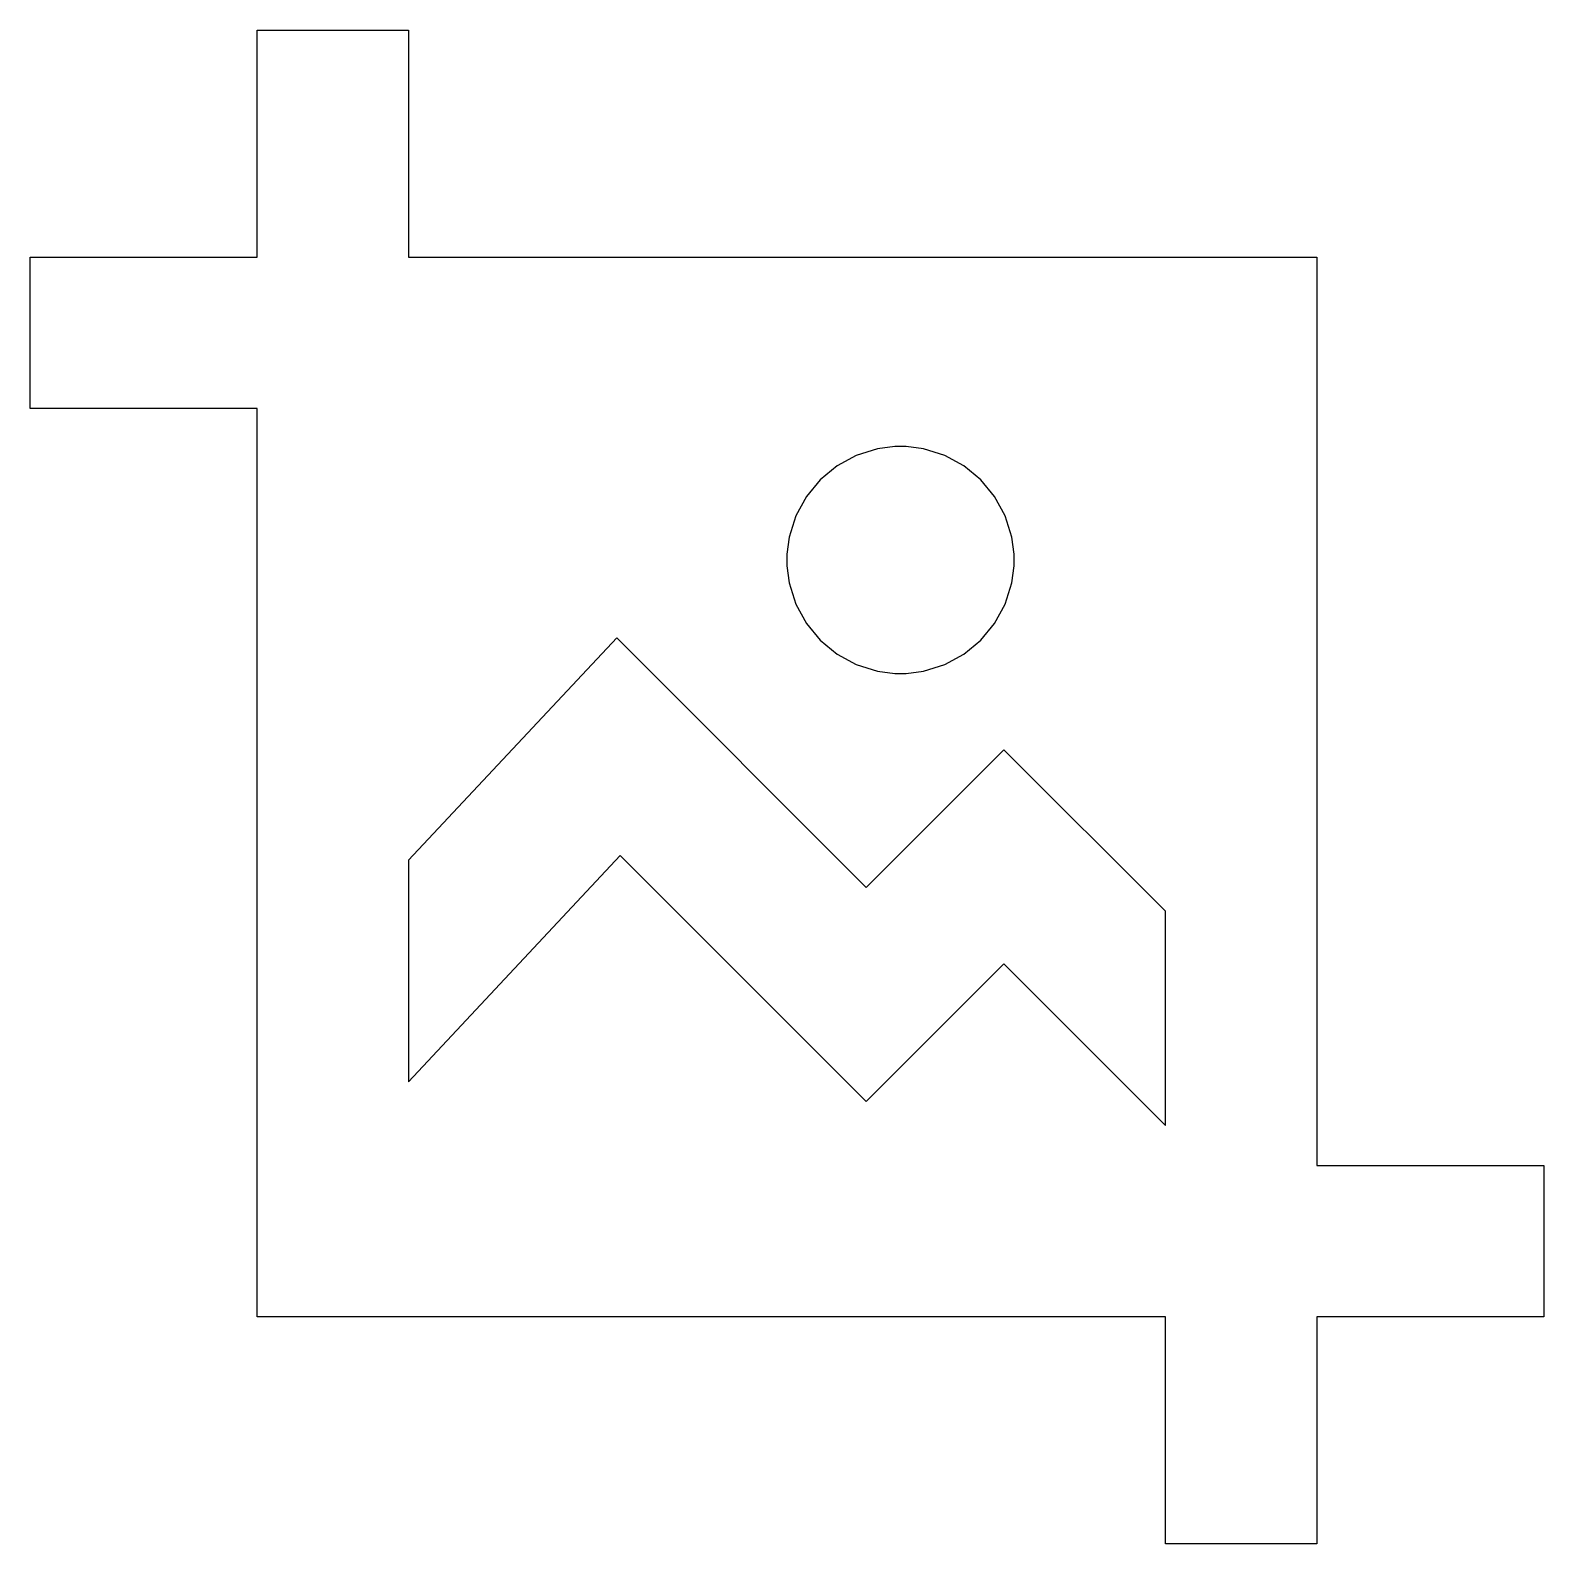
# Model space of a CAD drawing. Extents: x 18 to 194, y 18 to 194.
import ezdxf

# ---------------------------------------------------------------- set-up
doc = ezdxf.new("R2010")
doc.units = 0
doc.layers.get('0').update_dxf_attribs({"linetype": 'CONTINUOUS'})

msp = doc.modelspace()

# ---------------------------------------------------------------- linework, layer by layer
at = {"color": 0}
for p, q in [((44.0972, 167.922), (44.0972, 194.381)), ((44.0972, 194.381), (61.7361, 194.381)), ((61.7361, 194.381), (61.7361, 167.922)), ((17.6389, 150.283), (17.6389, 167.922)), ((17.6389, 167.922), (44.0972, 167.922)), ((61.7361, 167.922), (167.569, 167.922)), ((167.569, 167.922), (167.569, 62.0889)), ((44.0972, 150.283), (17.6389, 150.283)), ((44.0972, 44.45), (44.0972, 150.283)), ((113.913, 144.835), (111.665, 143.615)), ((116.396, 145.605), (113.913, 144.835)), ((118.395, 145.874), (116.396, 145.605)), ((119.063, 145.874), (118.395, 145.874)), ((119.728, 145.874), (119.063, 145.874)), ((121.728, 145.605), (119.728, 145.874)), ((124.211, 144.835), (121.728, 145.605)), ((126.458, 143.615), (124.211, 144.835)), ((111.665, 143.615), (109.707, 142)), ((128.417, 142), (126.458, 143.615)), ((109.707, 142), (108.092, 140.042)), ((130.032, 140.042), (128.417, 142)), ((108.092, 140.042), (106.872, 137.794)), ((131.251, 137.794), (130.032, 140.042)), ((106.872, 137.794), (106.102, 135.311)), ((132.021, 135.311), (131.251, 137.794)), ((106.102, 135.311), (105.833, 133.312)), ((132.292, 133.312), (132.021, 135.311)), ((105.833, 133.312), (105.833, 132.644)), ((105.833, 132.644), (105.833, 131.979)), ((132.292, 132.644), (132.292, 133.312)), ((132.292, 131.979), (132.292, 132.644)), ((105.833, 131.979), (106.102, 129.979)), ((132.021, 129.979), (132.292, 131.979)), ((106.102, 129.979), (106.872, 127.496)), ((131.251, 127.496), (132.021, 129.979)), ((106.872, 127.496), (108.092, 125.248)), ((130.032, 125.248), (131.251, 127.496)), ((108.092, 125.248), (109.707, 123.29)), ((128.417, 123.29), (130.032, 125.248)), ((85.9896, 123.566), (61.7361, 97.6492)), ((115.058, 94.4922), (85.9896, 123.566)), ((109.707, 123.29), (111.665, 121.675)), ((126.458, 121.675), (128.417, 123.29)), ((111.665, 121.675), (113.913, 120.456)), ((113.913, 120.456), (116.396, 119.686)), ((121.728, 119.686), (124.211, 120.456)), ((124.211, 120.456), (126.458, 121.675)), ((116.396, 119.686), (118.395, 119.415)), ((118.395, 119.415), (119.063, 119.415)), ((119.063, 119.415), (119.728, 119.415)), ((119.728, 119.415), (121.728, 119.686)), ((131.098, 110.527), (115.058, 94.4922)), ((149.931, 91.6961), (131.098, 110.527)), ((61.7361, 71.8358), (86.4044, 98.2045)), ((61.7361, 97.6492), (61.7361, 71.8358)), ((86.4044, 98.2045), (115.063, 69.547)), ((149.931, 66.7508), (149.931, 91.6961)), ((115.063, 69.547), (131.093, 85.5846)), ((131.093, 85.5846), (149.931, 66.7508)), ((167.569, 62.0889), (194.028, 62.0889)), ((194.028, 62.0889), (194.028, 44.45)), ((149.931, 44.45), (44.0972, 44.45)), ((149.931, 17.9917), (149.931, 44.45)), ((194.028, 44.45), (167.569, 44.45)), ((167.569, 44.45), (167.569, 17.9917)), ((167.569, 17.9917), (149.931, 17.9917))]:
    msp.add_line(p, q, dxfattribs=at)

doc.saveas('drawing.dxf')
